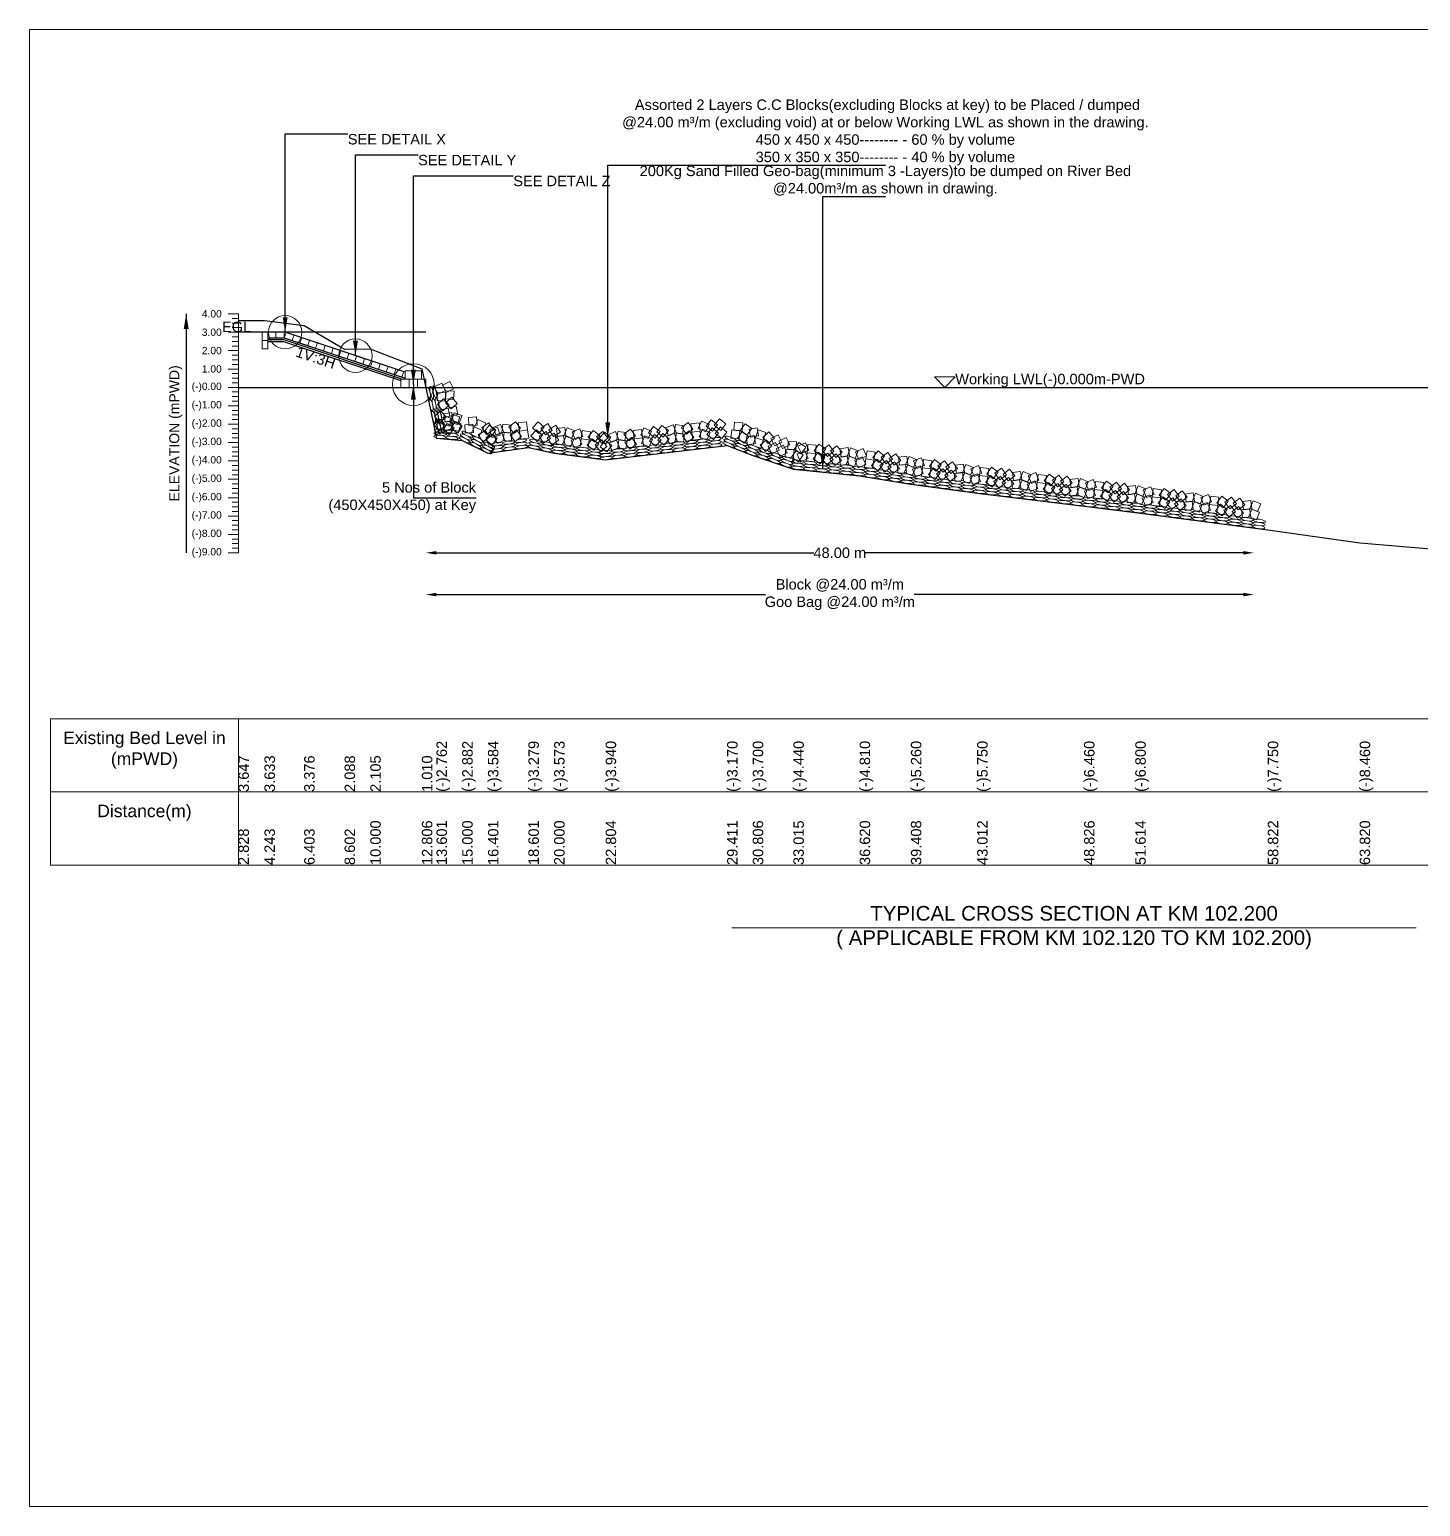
# Model space of a CAD drawing. Header units: inches. Extents: x 89000 to 380017, y -7071 to 0.
# Drawn here: x 160000 to 166658, y -7071 to 0 of the extents above; entities that cross this region are included whole.
import ezdxf

# ---------------------------------------------------------------- set-up
doc = ezdxf.new("R2010")
doc.units = ezdxf.units.IN
doc.header["$LTSCALE"] = 7
doc.header["$MEASUREMENT"] = 0
for name, color, linetype, lineweight in [('Cross section Data Border', 7, 'Continuous', 9), ('Cross Section Labels', 7, 'Continuous', 9), ('Existing_Bed_Level for Xsection', 7, 'Continuous', 25), ('Long Section Labels', 7, 'Continuous', 9)]:
    doc.layers.add(name, color=color, linetype=linetype, lineweight=lineweight)
doc.styles.get("Standard").update_dxf_attribs({"font": 'arial.ttf'})
doc.dimstyles.new('Appron Lebeling Style', dxfattribs={"dimtxt": 50, "dimasz": 50, "dimexe": 0.18, "dimexo": 0.0625, "dimgap": 0.09, "dimtad": 0, "dimtih": 1, "dimtoh": 1, "dimdec": 4, "dimzin": 0, "dimdsep": 46, "dimtxsty": 'Standard', "dimcen": 0.09, "dimse1": 1, "dimse2": 1, "dimadec": 0, "dimazin": 0, "dimtfac": 1, "dimtdec": 4, "dimtofl": 0, "dimtmove": 0, "dimatfit": 3, "dimfxl": 1, "dimtolj": 1, "dimtzin": 0, "dimarcsym": 0})
doc.dimstyles.get("Standard").update_dxf_attribs({"dimtxt": 0.18, "dimasz": 0.18, "dimexe": 0.18, "dimexo": 0.0625, "dimgap": 0.09, "dimtad": 0, "dimtih": 1, "dimtoh": 1, "dimdec": 4, "dimzin": 0, "dimdsep": 46, "dimtxsty": 'Standard', "dimcen": 0.09, "dimadec": 0, "dimazin": 0, "dimtfac": 1, "dimtdec": 4, "dimtofl": 0, "dimtmove": 0, "dimatfit": 3, "dimfxl": 1, "dimtolj": 1, "dimtzin": 0, "dimarcsym": 0})

# ---------------------------------------------------------------- blocks, each defined once
blk = doc.blocks.new('*D7')
at = {"layer": 'Cross Section Labels', "color": 0, "lineweight": -2, "transparency": 16777216}
for p, q in [((161946.8, -2505.3), (163755.1, -2505.3)), ((165810.5, -2505.3), (164002.2, -2505.3))]:
    blk.add_line(p, q, dxfattribs=at)
at = {"layer": 'Cross Section Labels', "color": 0, "transparency": 16777216}
for points in [[(161946.8, -2496.9), (161946.8, -2513.6), (161896.8, -2505.3)], [(165810.5, -2496.9), (165810.5, -2513.6), (165860.5, -2505.3)]]:
    blk.add_solid(points, dxfattribs=at)
at = {"layer": 'Defpoints', "color": 0, "transparency": 16777216}
for p in [(161896.8, -1713.3), (165860.5, -2386.5), (165860.5, -2505.3)]:
    blk.add_point(p, dxfattribs=at)
at = {"layer": 'Cross Section Labels', "color": 0, "transparency": 16777216, "insert": (163878.7, -2505.3), "char_height": 50, "attachment_point": 5}
blk.add_mtext('\\A1;48.00 m', dxfattribs=at)
blk = doc.blocks.new('*D8')
at = {"layer": 'Cross Section Labels', "color": 0, "lineweight": -2, "transparency": 16777216}
for p, q in [((161946.8, -2705.3), (163523, -2705.3)), ((165810.5, -2705.3), (164234.3, -2705.3))]:
    blk.add_line(p, q, dxfattribs=at)
at = {"layer": 'Cross Section Labels', "color": 0, "transparency": 16777216}
for points in [[(161946.8, -2696.9), (161946.8, -2713.6), (161896.8, -2705.3)], [(165810.5, -2696.9), (165810.5, -2713.6), (165860.5, -2705.3)]]:
    blk.add_solid(points, dxfattribs=at)
at = {"layer": 'Defpoints', "color": 0, "transparency": 16777216}
for p in [(161896.8, -1713.3), (165860.5, -2386.5), (165860.5, -2705.3)]:
    blk.add_point(p, dxfattribs=at)
at = {"layer": 'Cross Section Labels', "color": 0, "transparency": 16777216, "insert": (163878.7, -2705.3), "char_height": 50, "attachment_point": 5}
blk.add_mtext('\\A1;Block @24.00 m³/m ^JGoo Bag @24.00 m³/m ', dxfattribs=at)

msp = doc.modelspace()

# ---------------------------------------------------------------- linework, layer by layer
at = {"layer": 'Cross section Data Border'}
msp.add_lwpolyline([(160100, -3300), (169170.73215, -3300), (169170.73215, -4000), (160100, -4000)], close=True, dxfattribs=at)
for points in [[(161000, -3300), (161000, -4000)], [(160100, -3650), (169170.73215, -3650)]]:
    msp.add_lwpolyline(points, dxfattribs=at)
at = {"layer": 'Cross Section Labels'}
for points in [[(160000, 0), (170000, 0), (170000, -7071), (160000, -7071)], [(164381.18617, -1713.28), (164431.18617, -1663.28), (164331.18617, -1663.28)]]:
    msp.add_lwpolyline(points, close=True, dxfattribs=at)
msp.add_lwpolyline([(163362, -4300), (165000, -4300), (166638, -4300)], dxfattribs=at)
for centre, radius in [((161223.58617, -1449.28), 80), ((161560.18617, -1561.48), 80), ((161837.38617, -1700.08), 100)]:
    msp.add_circle(centre, radius, dxfattribs=at)
at = {"layer": 'Existing_Bed_Level for Xsection'}
for points in [[(161000, -1392.344), (161124.45079, -1393.576), (161314.57335, -1416.192), (161508.10304, -1529.536), (161631.09841, -1528.04), (161878.04828, -1624.4), (161948.02782, -1956.336), (162071.09841, -1966.896), (162194.40573, -2028.672), (162387.99303, -2001.832), (162511.09841, -2027.704), (162757.80716, -2060), (163339.25606, -1992.24), (163462.01265, -2038.88), (163656.43144, -2104), (163973.6291, -2136.56), (164219.01306, -2176.16), (164536.12153, -2219.28), (165047.80599, -2281.76), (165293.12615, -2311.68), (165927.4137, -2395.28), (166367.26365, -2457.76), (166878.95742, -2500)], [(161896.78617, -1449.28), (161000, -1449.28)], [(161797.78617, -1640.68), (161227.65046, -1450.63476), (161223.58617, -1449.28), (161219.30204, -1449.28), (161140.10204, -1449.28)], [(161140.10204, -1475.68), (161219.30204, -1475.68), (161797.78617, -1668.50804)], [(161140.10204, -1484.48), (161217.874, -1484.48), (161785.474, -1673.68)], [(161140.10204, -1493.28), (161216.44596, -1493.28), (161777.98617, -1680.46007)], [(161000, -1713.28), (168392.92437, -1713.28)]]:
    msp.add_lwpolyline(points, dxfattribs=at)
at = {"layer": 'Long Section Labels'}
for points in [[(161000, -1361.28), (160950, -1361.28)], [(161000, -1383.28), (160970, -1383.28)], [(161000, -1405.28), (160970, -1405.28)], [(161000, -2505.28), (161000, -2417.28), (161000, -2329.28), (161000, -2241.28), (161000, -2153.28), (161000, -2065.28), (161000, -1977.28), (161000, -1889.28), (161000, -1801.28), (161000, -1713.28), (161000, -1625.28), (161000, -1537.28), (161000, -1449.28), (161000, -1361.28)], [(161000, -1449.28), (160950, -1449.28)], [(161000, -1427.28), (160970, -1427.28)], [(161000, -1471.28), (160970, -1471.28)], [(161000, -1537.28), (160950, -1537.28)], [(161000, -1493.28), (160970, -1493.28)], [(161000, -1515.28), (160970, -1515.28)], [(161000, -1625.28), (160950, -1625.28)], [(161000, -1559.28), (160970, -1559.28)], [(161000, -1581.28), (160970, -1581.28)], [(161000, -1603.28), (160970, -1603.28)], [(161000, -1647.28), (160970, -1647.28)], [(161000, -1669.28), (160970, -1669.28)], [(161000, -1691.28), (160970, -1691.28)], [(161000, -1713.28), (160950, -1713.28)], [(161000, -1735.28), (160970, -1735.28)], [(161000, -1757.28), (160970, -1757.28)], [(161000, -1801.28), (160950, -1801.28)], [(161000, -1779.28), (160970, -1779.28)], [(161000, -1823.28), (160970, -1823.28)], [(161000, -1889.28), (160950, -1889.28)], [(161000, -1845.28), (160970, -1845.28)], [(161000, -1867.28), (160970, -1867.28)], [(161000, -1977.28), (160950, -1977.28)], [(161000, -1911.28), (160970, -1911.28)], [(161000, -1933.28), (160970, -1933.28)], [(161000, -1955.28), (160970, -1955.28)], [(161000, -1999.28), (160970, -1999.28)], [(161000, -2021.28), (160970, -2021.28)], [(161000, -2043.28), (160970, -2043.28)], [(161000, -2065.28), (160950, -2065.28)], [(161000, -2087.28), (160970, -2087.28)], [(161000, -2109.28), (160970, -2109.28)], [(161000, -2153.28), (160950, -2153.28)], [(161000, -2131.28), (160970, -2131.28)], [(161000, -2175.28), (160970, -2175.28)], [(161000, -2241.28), (160950, -2241.28)], [(161000, -2197.28), (160970, -2197.28)], [(161000, -2219.28), (160970, -2219.28)], [(161000, -2329.28), (160950, -2329.28)], [(161000, -2263.28), (160970, -2263.28)], [(161000, -2285.28), (160970, -2285.28)], [(161000, -2307.28), (160970, -2307.28)], [(161000, -2351.28), (160970, -2351.28)], [(161000, -2373.28), (160970, -2373.28)], [(161000, -2395.28), (160970, -2395.28)], [(161000, -2417.28), (160950, -2417.28)], [(161000, -2439.28), (160970, -2439.28)], [(161000, -2461.28), (160970, -2461.28)], [(161000, -2505.28), (160950, -2505.28)], [(161000, -2483.28), (160970, -2483.28)]]:
    msp.add_lwpolyline(points, dxfattribs=at)
for points in [[(161140.10204, -1449.28), (161113.70204, -1449.28), (161113.70204, -1488.88), (161140.10204, -1488.88)], [(161179.70204, -1449.28), (161140.10204, -1449.28), (161140.10204, -1475.68), (161179.70204, -1475.68)], [(161219.30204, -1449.28), (161179.70204, -1449.28), (161179.70204, -1475.68), (161219.30204, -1475.68)], [(161265.21831, -1463.15738), (161227.65046, -1450.63476), (161219.30204, -1475.68), (161256.8699, -1488.20262)], [(161302.78617, -1475.68), (161265.21831, -1463.15738), (161256.8699, -1488.20262), (161294.43776, -1500.72524)], [(161340.35403, -1488.20262), (161302.78617, -1475.68), (161294.43776, -1500.72524), (161332.00562, -1513.24786)], [(161140.10204, -1488.88), (161113.70204, -1488.88), (161113.70204, -1528.48), (161140.10204, -1528.48)], [(161377.92189, -1500.72524), (161340.35403, -1488.20262), (161332.00562, -1513.24786), (161369.57348, -1525.77048)], [(161415.48975, -1513.24786), (161377.92189, -1500.72524), (161369.57348, -1525.77048), (161407.14134, -1538.2931)], [(161453.05761, -1525.77048), (161415.48975, -1513.24786), (161407.14134, -1538.2931), (161444.70919, -1550.81572)], [(161490.62547, -1538.2931), (161453.05761, -1525.77048), (161444.70919, -1550.81572), (161482.27705, -1563.33834)], [(161528.19332, -1550.81572), (161490.62547, -1538.2931), (161482.27705, -1563.33834), (161519.84491, -1575.86096)], [(161565.76118, -1563.33834), (161528.19332, -1550.81572), (161519.84491, -1575.86096), (161557.41277, -1588.38358)], [(161603.32904, -1575.86096), (161565.76118, -1563.33834), (161557.41277, -1588.38358), (161594.98063, -1600.9062)], [(161640.8969, -1588.38358), (161603.32904, -1575.86096), (161594.98063, -1600.9062), (161632.54849, -1613.42881)], [(161678.46476, -1600.9062), (161640.8969, -1588.38358), (161632.54849, -1613.42881), (161670.11635, -1625.95143)], [(161716.03262, -1613.42881), (161678.46476, -1600.9062), (161670.11635, -1625.95143), (161707.6842, -1638.47405)], [(161753.60048, -1625.95143), (161716.03262, -1613.42881), (161707.6842, -1638.47405), (161745.25206, -1650.99667)], [(161791.16833, -1638.47405), (161753.60048, -1625.95143), (161745.25206, -1650.99667), (161782.81992, -1663.51929)], [(161817.58617, -1673.68), (161777.98617, -1673.68), (161777.98617, -1713.28), (161817.58617, -1713.28)], [(161837.38617, -1634.08), (161797.78617, -1634.08), (161797.78617, -1673.68), (161837.38617, -1673.68)], [(161857.18617, -1673.68), (161817.58617, -1673.68), (161817.58617, -1713.28), (161857.18617, -1713.28)], [(161876.98617, -1634.08), (161837.38617, -1634.08), (161837.38617, -1673.68), (161876.98617, -1673.68)], [(161896.78617, -1673.68), (161857.18617, -1673.68), (161857.18617, -1713.28), (161896.78617, -1713.28)], [(161990.77778, -1728.0032), (161972.85126, -1692.69314), (161937.54121, -1710.61966), (161955.46772, -1745.92972)], [(162029.52604, -1719.8342), (162011.59952, -1684.52414), (161976.28946, -1702.45066), (161994.21598, -1737.76072)], [(161991.02636, -1778.90362), (161993.17243, -1739.36182), (161953.63063, -1737.21575), (161951.48455, -1776.75755)], [(162029.77462, -1770.73462), (162031.92069, -1731.19282), (161992.37888, -1729.04675), (161990.23281, -1768.58855)], [(162047.20542, -1790.16758), (162020.77438, -1760.67927), (161991.28608, -1787.11031), (162017.71712, -1816.59862)], [(161993.81093, -1855.59003), (161968.29381, -1825.30742), (161938.0112, -1850.82455), (161963.52833, -1881.10716)], [(162008.45716, -1798.33658), (161982.02613, -1768.84827), (161952.53782, -1795.27931), (161978.96886, -1824.76762)], [(162012.12512, -1850.84583), (162003.95612, -1812.09757), (161965.20786, -1820.26657), (161973.37686, -1859.01483)], [(162021.38408, -1833.62525), (161982.39863, -1840.57472), (161989.34811, -1879.56016), (162028.33355, -1872.61069)], [(162050.87338, -1842.67683), (162042.70438, -1803.92857), (162003.95612, -1812.09757), (162012.12512, -1850.84583)], [(162070.18159, -1848.10689), (162032.94988, -1834.61764), (162019.46064, -1871.84936), (162056.69235, -1885.3386)], [(161990.42552, -1895.04506), (161964.90839, -1864.76245), (161934.62579, -1890.27957), (161960.14291, -1920.56218)], [(162009.5214, -1899.26739), (162021.79842, -1861.61855), (161984.14959, -1849.34153), (161971.87256, -1886.99036)], [(162032.40595, -1907.28727), (161999.23905, -1885.65126), (161977.60304, -1918.81816), (162010.76994, -1940.45417)], [(162017.99866, -1873.08027), (161979.01322, -1880.02974), (161985.96269, -1919.01519), (162024.94814, -1912.06572)], [(162048.26965, -1891.09839), (162060.54668, -1853.44955), (162022.89785, -1841.17253), (162010.62082, -1878.82136)], [(162066.79618, -1887.56191), (162029.56447, -1874.07267), (162016.07523, -1911.30438), (162053.30694, -1924.79362)], [(162071.1542, -1899.11827), (162037.9873, -1877.48226), (162016.3513, -1910.64916), (162049.5182, -1932.28517)], [(162122.50259, -1890.05898), (162082.97047, -1892.37659), (162085.28808, -1931.90871), (162124.8202, -1929.5911)], [(162140.24035, -1854.65372), (162100.70823, -1856.97133), (162103.02584, -1896.50345), (162142.55796, -1894.18584)], [(162165.8721, -1919.88785), (162130.46684, -1902.15009), (162112.72909, -1937.55535), (162148.13434, -1955.2931)], [(162183.60985, -1884.48259), (162148.2046, -1866.74484), (162130.46684, -1902.15009), (162165.8721, -1919.88785)], [(162219.87544, -1916.67318), (162198.06268, -1883.62226), (162165.01176, -1905.43502), (162186.82452, -1938.48594)], [(162232.34668, -1918.12291), (162200.75556, -1894.24486), (162176.87751, -1925.83597), (162208.46862, -1949.71402)], [(162240.40131, -1903.76156), (162202.81856, -1916.2394), (162215.2964, -1953.82215), (162252.87915, -1941.34431)], [(162254.36945, -1890.59606), (162217.89185, -1906.00854), (162233.30432, -1942.48614), (162269.78192, -1927.07367)], [(162305.16257, -1893.90885), (162265.86776, -1889.00187), (162260.96079, -1928.29668), (162300.25559, -1933.20365)], [(162325.76729, -1877.88018), (162294.50223, -1902.1836), (162318.80565, -1933.44866), (162350.07071, -1909.14524)], [(162378.40449, -1877.89452), (162339.1797, -1883.33286), (162344.61804, -1922.55765), (162383.84283, -1917.11931)], [(162464.1376, -1903.85445), (162434.63257, -1877.44208), (162408.2202, -1906.94711), (162437.72523, -1933.35948)], [(162480.70224, -1886.14474), (162447.53181, -1907.77533), (162469.1624, -1940.94577), (162502.33283, -1919.31518)], [(162541.09084, -1927.43783), (162519.43384, -1894.28463), (162486.28064, -1915.94163), (162507.93764, -1949.09483)], [(162561.81565, -1904.71387), (162522.55927, -1909.91934), (162527.76474, -1949.17571), (162567.02112, -1943.97024)], [(162609.91943, -1921.35543), (162573.32575, -1906.22062), (162558.19094, -1942.81431), (162594.78463, -1957.94911)], [(162977.47916, -1922.10184), (162941.11378, -1906.42641), (162925.43836, -1942.79179), (162961.80374, -1958.46722)], [(162987.56239, -1900.0485), (162962.97808, -1931.09317), (162994.02275, -1955.67748), (163018.60706, -1924.63281)], [(163057.93829, -1920.02684), (163026.87405, -1895.46726), (163002.31447, -1926.53149), (163033.37871, -1951.09108)], [(163080.55463, -1892.98555), (163043.7504, -1907.60091), (163058.36575, -1944.40514), (163095.16998, -1929.78978)], [(163131.26366, -1897.40242), (163092.0849, -1891.64186), (163086.32433, -1930.82062), (163125.5031, -1936.58119)], [(163152.21217, -1881.82575), (163120.42586, -1905.44333), (163144.04344, -1937.22965), (163175.82976, -1913.61206)], [(163204.83661, -1882.98506), (163165.5028, -1887.56888), (163170.08662, -1926.90269), (163209.42043, -1922.31887)], [(163252.81583, -1890.01507), (163216.45045, -1874.33965), (163200.77502, -1910.70503), (163237.1404, -1926.38046)], [(163262.89906, -1867.96174), (163238.31474, -1899.00641), (163269.35941, -1923.59072), (163293.94373, -1892.54605)], [(163267.48288, -1907.29555), (163242.89857, -1938.34022), (163273.94324, -1962.92453), (163298.52755, -1931.87986)], [(163333.27496, -1887.94008), (163302.21072, -1863.3805), (163277.65113, -1894.44473), (163308.71537, -1919.00432)], [(163337.85878, -1927.27389), (163306.79454, -1902.7143), (163282.23496, -1933.77854), (163313.29919, -1958.33813)], [(163414.56483, -1883.35551), (163375.16701, -1879.35901), (163371.17052, -1918.75683), (163410.56834, -1922.75332)], [(163457.52827, -1910.65126), (163425.4163, -1887.4784), (163402.24344, -1919.59037), (163434.35542, -1942.76323)], [(163483.29876, -1906.48539), (163444.20397, -1912.79074), (163450.50932, -1951.88553), (163489.60411, -1945.58019)], [(162202.13769, -1952.07843), (162180.32492, -1919.02751), (162147.274, -1940.84028), (162169.08677, -1973.8912)], [(162237.78501, -1957.3477), (162206.1939, -1933.46965), (162182.31585, -1965.06076), (162213.90696, -1988.93882)], [(162222.66355, -1939.16681), (162185.0808, -1951.64465), (162197.55865, -1989.22741), (162235.1414, -1976.74956)], [(162259.80779, -1929.82086), (162223.33018, -1945.23333), (162238.74266, -1981.71093), (162275.22026, -1966.29846)], [(162310.60091, -1933.13364), (162271.3061, -1928.22667), (162266.39913, -1967.52147), (162305.69393, -1972.42844)], [(162331.20563, -1917.10498), (162299.94057, -1941.4084), (162324.24399, -1972.67345), (162355.50905, -1948.37003)], [(162383.84283, -1917.11931), (162344.61804, -1922.55765), (162350.05638, -1961.78244), (162389.28117, -1956.3441)], [(162455.99313, -1942.60787), (162426.4881, -1916.1955), (162400.07573, -1945.70053), (162429.58076, -1972.1129)], [(162472.55777, -1924.89816), (162439.38734, -1946.52875), (162461.01792, -1979.69919), (162494.18836, -1958.0686)], [(162532.94636, -1966.19125), (162511.28937, -1933.03805), (162478.13617, -1954.69505), (162499.79316, -1987.84824)], [(162556.67557, -1943.97886), (162517.41919, -1949.18433), (162522.62466, -1988.4407), (162561.88104, -1983.23523)], [(162604.77935, -1960.62042), (162568.18567, -1945.48562), (162553.05086, -1982.0793), (162589.64455, -1997.2141)], [(162628.89232, -1950.61856), (162592.30872, -1965.77771), (162607.46788, -2002.36132), (162644.05148, -1987.20216)], [(162634.0324, -1911.35357), (162597.4488, -1926.51272), (162612.60795, -1963.09632), (162649.19156, -1947.93717)], [(162679.64763, -1964.56756), (162640.38264, -1959.42748), (162635.24256, -1998.69247), (162674.50755, -2003.83255)], [(162684.78771, -1925.30257), (162645.52271, -1920.16249), (162640.38264, -1959.42748), (162679.64763, -1964.56756)], [(162724.46707, -1983.07822), (162693.01821, -1959.01311), (162668.9531, -1990.46197), (162700.40196, -2014.52707)], [(162729.60714, -1943.81323), (162698.15829, -1919.74812), (162674.09318, -1951.19698), (162705.54204, -1975.26208)], [(162739.62071, -1964.14708), (162708.21198, -1988.26453), (162732.32944, -2019.67326), (162763.73817, -1995.55581)], [(162744.76079, -1924.88209), (162713.35206, -1948.99954), (162737.46952, -1980.40827), (162768.87825, -1956.29082)], [(162782.60162, -1952.1136), (162751.53739, -1927.55402), (162726.9778, -1958.61826), (162758.04204, -1983.17784)], [(162787.18545, -1991.44741), (162756.12121, -1966.88783), (162731.56163, -1997.95207), (162762.62586, -2022.51165)], [(162805.21796, -1925.07231), (162768.41373, -1939.68767), (162783.02909, -1976.4919), (162819.83332, -1961.87654)], [(162809.80178, -1964.40612), (162772.99755, -1979.02148), (162787.61291, -2015.82571), (162824.41714, -2001.21035)], [(162855.927, -1929.48918), (162816.74823, -1923.72862), (162810.98766, -1962.90739), (162850.16643, -1968.66795)], [(162860.51082, -1968.82299), (162821.33205, -1963.06243), (162815.57149, -2002.24119), (162854.75026, -2008.00176)], [(162876.87551, -1913.91251), (162845.08919, -1937.5301), (162868.70678, -1969.31641), (162900.49309, -1945.69883)], [(162881.45933, -1953.24632), (162849.67302, -1976.86391), (162873.2906, -2008.65022), (162905.07691, -1985.03264)], [(162929.49994, -1915.07182), (162890.16613, -1919.65564), (162894.74996, -1958.98945), (162934.08377, -1954.40563)], [(162934.08377, -1954.40563), (162894.74996, -1958.98945), (162899.33378, -1998.32326), (162938.66759, -1993.73944)], [(162982.06299, -1961.43565), (162945.6976, -1945.76022), (162930.02218, -1982.1256), (162966.38756, -1997.80103)], [(162992.14621, -1939.38231), (162967.5619, -1970.42698), (162998.60657, -1995.01129), (163023.19088, -1963.96662)], [(163062.52211, -1959.36065), (163031.45788, -1934.80107), (163006.89829, -1965.8653), (163037.96253, -1990.42489)], [(163085.13845, -1932.31936), (163048.33422, -1946.93472), (163062.94957, -1983.73895), (163099.7538, -1969.12359)], [(163135.84749, -1936.73623), (163096.66872, -1930.97566), (163090.90815, -1970.15443), (163130.08692, -1975.915)], [(163156.796, -1921.15956), (163125.00968, -1944.77714), (163148.62727, -1976.56346), (163180.41358, -1952.94587)], [(163209.42043, -1922.31887), (163170.08662, -1926.90269), (163174.67045, -1966.2365), (163214.00426, -1961.65268)], [(163257.39965, -1929.34888), (163221.03427, -1913.67346), (163205.35885, -1950.03884), (163241.72423, -1965.71427)], [(163400.50019, -1920.37369), (163361.10237, -1916.3772), (163357.10588, -1955.77501), (163396.5037, -1959.7715)], [(163443.46363, -1947.66944), (163411.35166, -1924.49658), (163388.1788, -1956.60855), (163420.29077, -1979.78141)], [(163469.23412, -1943.50358), (163430.13933, -1949.80892), (163436.44467, -1988.90371), (163475.53946, -1982.59837)], [(163512.56133, -1966.71819), (163475.01169, -1954.14105), (163462.43455, -1991.69069), (163499.98419, -2004.26783)], [(163525.13847, -1929.16855), (163487.58883, -1916.59141), (163475.01169, -1954.14105), (163512.56133, -1966.71819)], [(163552.99726, -1993.48313), (163526.74913, -1963.8319), (163497.0979, -1990.08003), (163523.34603, -2019.73126)], [(163565.5744, -1955.93349), (163539.32627, -1926.28226), (163509.67504, -1952.53039), (163535.92317, -1982.18162)], [(163571.50117, -1977.81066), (163536.04916, -1995.45477), (163553.69327, -2030.90678), (163589.14528, -2013.26267)], [(163584.07832, -1940.26102), (163548.6263, -1957.90513), (163566.27041, -1993.35714), (163601.72243, -1975.71303)], [(163639.27915, -1988.26903), (163621.60681, -1952.83108), (163586.16886, -1970.50341), (163603.84119, -2005.94137)], [(163671.24762, -1973.41148), (163631.72176, -1970.98939), (163629.29967, -2010.51524), (163668.82553, -2012.93734)], [(163715.26546, -1998.9721), (163682.25488, -1977.09833), (163660.38111, -2010.10891), (163693.39169, -2031.98268)], [(163714.64689, -1977.96275), (163678.50003, -1994.1357), (163694.67299, -2030.28256), (163730.81984, -2014.1096)], [(163626.70201, -2025.81867), (163609.02967, -1990.38072), (163573.59172, -2008.05305), (163591.26405, -2043.49101)], [(163658.67048, -2010.96112), (163619.14462, -2008.53903), (163616.72253, -2048.06489), (163656.24839, -2050.48698)], [(163702.68832, -2036.52174), (163669.67774, -2014.64797), (163647.80397, -2047.65855), (163680.81455, -2069.53232)], [(163710.60324, -2017.35575), (163674.45638, -2033.52871), (163690.62934, -2069.67557), (163726.77619, -2053.50261)], [(163761.72762, -2029.88463), (163722.33461, -2025.84098), (163718.29096, -2065.23399), (163757.68397, -2069.27764)], [(163765.77127, -1990.49163), (163726.37826, -1986.44798), (163722.33461, -2025.84098), (163761.72762, -2029.88463)], [(163807.04559, -2047.13885), (163774.93819, -2023.95967), (163751.759, -2056.06707), (163783.86641, -2079.24625)], [(163811.08924, -2007.74584), (163778.98184, -1984.56666), (163755.80265, -2016.67406), (163787.91006, -2039.85325)], [(163821.66569, -2027.79269), (163790.94138, -2052.77623), (163815.92492, -2083.50053), (163846.64922, -2058.51699)], [(163825.70934, -1988.39968), (163794.98503, -2013.38322), (163819.96857, -2044.10752), (163850.69287, -2019.12399)], [(163886.04451, -2062.53846), (163861.03651, -2031.83406), (163830.33211, -2056.84206), (163855.34011, -2087.54646)], [(163890.08816, -2023.14545), (163865.08016, -1992.44106), (163834.37576, -2017.44905), (163859.38376, -2048.15345)], [(163913.98051, -2041.03707), (163874.88448, -2047.33471), (163881.18212, -2086.43074), (163920.27815, -2080.13311)], [(163918.02416, -2001.64407), (163878.92813, -2007.94171), (163885.22577, -2047.03774), (163924.3218, -2040.7401)], [(163962.52945, -2056.33137), (163925.52814, -2042.22243), (163911.41919, -2079.22374), (163948.4205, -2093.33269)], [(163966.5731, -2016.93837), (163929.57178, -2002.82942), (163915.46284, -2039.83074), (163952.46415, -2053.93969)], [(163986.35428, -2045.6613), (163950.20742, -2061.83426), (163966.38037, -2097.98112), (164002.52723, -2081.80816)], [(163990.39793, -2006.26829), (163954.25107, -2022.44125), (163970.42402, -2058.58811), (164006.57088, -2042.41515)], [(164048.20156, -2022.90914), (164009.10736, -2016.60012), (164002.79835, -2055.69432), (164041.89255, -2062.00333)], [(164092.44891, -2042.74846), (164061.73187, -2017.75599), (164036.7394, -2048.47302), (164067.45643, -2073.4655)], [(164108.1605, -2024.27776), (164076.04636, -2047.4476), (164099.2162, -2079.56175), (164131.33035, -2056.3919)], [(164170.4281, -2062.6789), (164147.23269, -2030.58322), (164115.137, -2053.77863), (164138.33241, -2085.87431)], [(164199.55774, -2042.82459), (164160.16356, -2046.85678), (164164.19575, -2086.25096), (164203.58993, -2082.21877)], [(164247.14373, -2060.89362), (164211.01778, -2044.67401), (164194.79817, -2080.79996), (164230.92412, -2097.01957)], [(164268.43342, -2050.34862), (164231.77474, -2065.32531), (164246.75143, -2101.98399), (164283.41011, -2087.0073)], [(164041.89255, -2062.00333), (164002.79835, -2055.69432), (163996.48934, -2094.78852), (164035.58354, -2101.09753)], [(164086.1399, -2081.84266), (164055.42286, -2056.85019), (164030.43039, -2087.56722), (164061.14742, -2112.55969)], [(164101.85149, -2063.37196), (164069.73735, -2086.5418), (164092.90719, -2118.65595), (164125.02133, -2095.4861)], [(164164.11909, -2101.7731), (164140.92368, -2069.67742), (164108.82799, -2092.87283), (164132.0234, -2124.96851)], [(164193.24873, -2081.91879), (164153.85455, -2085.95098), (164157.88674, -2125.34516), (164197.28092, -2121.31297)], [(164240.83472, -2099.98781), (164204.70876, -2083.76821), (164188.48916, -2119.89416), (164224.61511, -2136.11377)], [(164263.09776, -2089.58752), (164226.43908, -2104.56421), (164241.41577, -2141.22289), (164278.07445, -2126.2462)], [(164313.78294, -2103.78924), (164274.54404, -2098.45358), (164269.20839, -2137.69248), (164308.44728, -2143.02813)], [(164319.11859, -2064.55034), (164279.8797, -2059.21469), (164274.54404, -2098.45358), (164313.78294, -2103.78924)], [(164358.50959, -2122.52298), (164327.18103, -2098.30148), (164302.95952, -2129.63004), (164334.28808, -2153.85154)], [(164363.84524, -2083.28409), (164332.51668, -2059.06258), (164308.29518, -2090.39114), (164339.62374, -2114.61265)], [(164373.75737, -2103.66758), (164342.22887, -2127.62824), (164366.18953, -2159.15675), (164397.71803, -2135.19609)], [(164379.09303, -2064.42869), (164347.56452, -2088.38935), (164371.52518, -2119.91785), (164403.05369, -2095.95719)], [(164436.95993, -2140.50965), (164412.97417, -2109.00023), (164381.46476, -2132.98599), (164405.45051, -2164.49541)], [(164442.29559, -2101.27075), (164418.30983, -2069.76134), (164386.80041, -2093.7471), (164410.78617, -2125.25651)], [(164465.58725, -2119.93766), (164426.30542, -2124.94746), (164431.31523, -2164.22929), (164470.59705, -2159.21948)], [(164470.9229, -2080.69876), (164431.64108, -2085.70857), (164436.65088, -2124.9904), (164475.93271, -2119.98059)], [(164518.94317, -2097.5798), (164482.42535, -2082.26285), (164467.1084, -2118.78067), (164503.62622, -2134.09762)], [(164543.10568, -2087.6982), (164506.447, -2102.67489), (164521.42368, -2139.33357), (164558.08236, -2124.35688)], [(164592.1839, -2101.12399), (164552.87586, -2096.32422), (164548.07609, -2135.63226), (164587.38414, -2140.43203)], [(164637.162, -2119.24572), (164605.50587, -2095.45393), (164581.71408, -2127.11006), (164613.37021, -2150.90185)], [(164652.1511, -2100.18403), (164620.95245, -2124.57264), (164645.34107, -2155.77129), (164676.53971, -2131.38267)], [(164715.85046, -2136.16031), (164691.43701, -2104.98109), (164660.25779, -2129.39455), (164684.67125, -2160.57376)], [(164744.19442, -2115.19963), (164704.9846, -2120.74495), (164710.52992, -2159.95476), (164749.73973, -2154.40944)], [(164792.44055, -2131.42389), (164755.71714, -2116.60663), (164740.89988, -2153.33004), (164777.62329, -2168.1473)], [(164816.46598, -2121.21353), (164780.01506, -2136.68901), (164795.49053, -2173.13993), (164831.94145, -2157.66445)], [(164513.60751, -2136.81869), (164477.08969, -2121.50174), (164461.77275, -2158.01956), (164498.29057, -2173.33651)], [(164537.77002, -2126.9371), (164501.11134, -2141.91378), (164516.08803, -2178.57246), (164552.74671, -2163.59578)], [(164587.38414, -2140.43203), (164548.07609, -2135.63226), (164543.27632, -2174.9403), (164582.58437, -2179.74007)], [(164632.36223, -2158.55376), (164600.7061, -2134.76197), (164576.91431, -2166.4181), (164608.57044, -2190.2099)], [(164647.35133, -2139.49207), (164616.15269, -2163.88069), (164640.5413, -2195.07933), (164671.73995, -2170.69072)], [(164711.05069, -2175.46835), (164686.63724, -2144.28914), (164655.45803, -2168.70259), (164679.87148, -2199.8818)], [(164739.39465, -2154.50767), (164700.18484, -2160.05299), (164705.73015, -2199.2628), (164744.93997, -2193.71749)], [(164787.64078, -2170.73193), (164750.91737, -2155.91467), (164736.10011, -2192.63808), (164772.82352, -2207.45534)], [(164811.66621, -2160.52157), (164775.21529, -2175.99705), (164790.69077, -2212.44797), (164827.14169, -2196.97249)], [(164862.54044, -2174.0304), (164823.23239, -2169.23064), (164818.43262, -2208.53868), (164857.74067, -2213.33845)], [(164867.3402, -2134.72236), (164828.03216, -2129.92259), (164823.23239, -2169.23064), (164862.54044, -2174.0304)], [(164907.51853, -2192.15214), (164875.8624, -2168.36035), (164852.07061, -2200.01648), (164883.72674, -2223.80827)], [(164912.3183, -2152.8441), (164880.66217, -2129.0523), (164856.87038, -2160.70844), (164888.52651, -2184.50023)], [(164922.50763, -2173.09045), (164891.30899, -2197.47906), (164915.6976, -2228.67771), (164946.89625, -2204.28909)], [(164927.3074, -2133.7824), (164896.10875, -2158.17102), (164920.49737, -2189.36966), (164951.69601, -2164.98105)], [(164986.20699, -2209.06672), (164961.79354, -2177.88751), (164930.61433, -2202.30096), (164955.02778, -2233.48018)], [(164991.00676, -2169.75868), (164966.59331, -2138.57947), (164935.41409, -2162.99292), (164959.82754, -2194.17213)], [(165014.55095, -2188.10605), (164975.34114, -2193.65136), (164980.88645, -2232.86118), (165020.09627, -2227.31586)], [(165019.35072, -2148.798), (164980.1409, -2154.34332), (164985.68622, -2193.55313), (165024.89603, -2188.00782)], [(165062.79708, -2204.3303), (165026.07367, -2189.51304), (165011.25641, -2226.23646), (165047.97982, -2241.05371)], [(165067.59685, -2165.02226), (165030.87343, -2150.205), (165016.05618, -2186.92841), (165052.77959, -2201.74567)], [(165091.60433, -2154.80571), (165055.1556, -2170.28634), (165070.63623, -2206.73508), (165107.08496, -2191.25445)], [(165142.48047, -2168.30735), (165103.17175, -2163.51314), (165098.37754, -2202.82186), (165137.68626, -2207.61607)], [(165187.46113, -2186.42273), (165155.80164, -2162.63541), (165132.01432, -2194.29491), (165163.67381, -2218.08222)], [(165202.44753, -2167.35892), (165171.25233, -2191.75194), (165195.64536, -2222.94714), (165226.84056, -2198.55412)], [(165266.15198, -2203.3262), (165241.73412, -2172.15043), (165210.55835, -2196.56829), (165234.97621, -2227.74405)], [(165294.49297, -2182.36151), (165255.28394, -2187.91237), (165260.8348, -2227.1214), (165300.04383, -2221.57054)], [(165343.83414, -2199.06464), (165307.25377, -2183.89768), (165292.08681, -2220.47805), (165328.66718, -2235.64501)], [(165367.95589, -2189.08397), (165331.35898, -2204.21097), (165346.48598, -2240.80788), (165383.08289, -2225.68088)], [(165086.81012, -2194.11443), (165050.36139, -2209.59506), (165065.84202, -2246.0438), (165102.29075, -2230.56317)], [(165137.68626, -2207.61607), (165098.37754, -2202.82186), (165093.58332, -2242.13058), (165132.89204, -2246.92479)], [(165182.66692, -2225.73145), (165151.00742, -2201.94413), (165127.22011, -2233.60363), (165158.8796, -2257.39094)], [(165197.65332, -2206.66764), (165166.45812, -2231.06066), (165190.85115, -2262.25586), (165222.04634, -2237.86284)], [(165261.35776, -2242.63492), (165236.93991, -2211.45915), (165205.76414, -2235.87701), (165230.182, -2267.05277)], [(165289.69876, -2221.67023), (165250.48973, -2227.22109), (165256.04059, -2266.43012), (165295.24962, -2260.87926)], [(165338.65955, -2238.3251), (165302.07919, -2223.15814), (165286.91223, -2259.73851), (165323.4926, -2274.90547)], [(165362.78131, -2228.34443), (165326.1844, -2243.47143), (165341.31139, -2280.06834), (165377.90831, -2264.94134)], [(165413.52433, -2242.33803), (165374.26387, -2237.16345), (165369.08929, -2276.42391), (165408.34975, -2281.59849)], [(165418.69892, -2203.07757), (165379.43846, -2197.90299), (165374.26387, -2237.16345), (165413.52433, -2242.33803)], [(165458.32749, -2260.88808), (165426.89979, -2236.79534), (165402.80705, -2268.22303), (165434.23475, -2292.31577)], [(165463.50207, -2221.62762), (165432.07438, -2197.53488), (165407.98164, -2228.96257), (165439.40933, -2253.05531)], [(165473.49777, -2241.97026), (165442.06785, -2266.0601), (165466.15769, -2297.49002), (165497.58761, -2273.40018)], [(165478.67235, -2202.7098), (165447.24244, -2226.79964), (165471.33228, -2258.22956), (165502.76219, -2234.13972)], [(165536.85098, -2278.55265), (165512.73612, -2247.14193), (165481.3254, -2271.25679), (165505.44026, -2302.66752)], [(165542.02556, -2239.29219), (165517.9107, -2207.88147), (165486.49998, -2231.99633), (165510.61484, -2263.40706)], [(165565.39363, -2257.86336), (165526.1327, -2263.03432), (165531.30366, -2302.29526), (165570.5646, -2297.12429)], [(165570.56822, -2218.6029), (165531.30728, -2223.77386), (165536.47825, -2263.0348), (165575.73918, -2257.86383)], [(165613.48277, -2274.54719), (165576.9024, -2259.38023), (165561.73544, -2295.9606), (165598.31581, -2311.12756)], [(165618.65736, -2235.28673), (165582.07699, -2220.11977), (165566.91003, -2256.70014), (165603.4904, -2271.8671)], [(165642.77911, -2225.30606), (165606.1822, -2240.43306), (165621.30919, -2277.02997), (165657.90611, -2261.90297)], [(165693.52213, -2239.29966), (165654.26167, -2234.12508), (165649.08709, -2273.38554), (165688.34755, -2278.56012)], [(165738.32529, -2257.84971), (165706.89759, -2233.75697), (165682.80485, -2265.18466), (165714.23255, -2289.2774)], [(165753.49557, -2238.93189), (165722.06565, -2263.02173), (165746.15549, -2294.45165), (165777.58541, -2270.36181)], [(165816.84878, -2275.51428), (165792.73392, -2244.10356), (165761.3232, -2268.21842), (165785.43806, -2299.62915)], [(165845.39143, -2254.82499), (165806.1305, -2259.99595), (165811.30146, -2299.25689), (165850.5624, -2294.08592)], [(165893.48057, -2271.50882), (165856.9002, -2256.34186), (165841.73324, -2292.92223), (165878.31361, -2308.08919)], [(165637.60452, -2264.56652), (165601.00761, -2279.69352), (165616.13461, -2316.29043), (165652.73152, -2301.16343)], [(165688.34755, -2278.56012), (165649.08709, -2273.38554), (165643.9125, -2312.646), (165683.17296, -2317.82058)], [(165733.1507, -2297.11017), (165701.72301, -2273.01743), (165677.63027, -2304.44512), (165709.05796, -2328.53786)], [(165748.32098, -2278.19235), (165716.89107, -2302.28219), (165740.98091, -2333.71211), (165772.41082, -2309.62227)], [(165811.6742, -2314.77474), (165787.55933, -2283.36402), (165756.14861, -2307.47888), (165780.26348, -2338.88961)], [(165840.21685, -2294.08545), (165800.95591, -2299.25641), (165806.12688, -2338.51735), (165845.38782, -2333.34638)], [(165888.30599, -2310.76928), (165851.72562, -2295.60232), (165836.55866, -2332.18269), (165873.13903, -2347.34965)]]:
    msp.add_lwpolyline(points, close=True, dxfattribs=at)
for centre, major_axis in [((161910.14672, -1740.39346), (6.04143, -28.65649)), ((161924.78495, -1737.30739), (6.04143, -28.65649)), ((161936.86781, -1794.62037), (6.04143, -28.65649)), ((161939.42318, -1734.22132), (6.04143, -28.65649)), ((161951.50604, -1791.5343), (6.04143, -28.65649)), ((161922.22958, -1797.70643), (6.04143, -28.65649)), ((161934.31243, -1855.01941), (6.04143, -28.65649)), ((161948.95066, -1851.93334), (6.04143, -28.65649)), ((161963.5889, -1848.84728), (6.04143, -28.65649)), ((161946.39529, -1912.33239), (6.04143, -28.65649)), ((161961.03352, -1909.24632), (6.04143, -28.65649)), ((161975.67175, -1906.16026), (6.04143, -28.65649)), ((161963.79059, -1950.18103), (29.17918, -2.5037)), ((161965.06953, -1935.2758), (29.17918, -2.5037)), ((161966.34846, -1920.37057), (29.17918, -2.5037)), ((162022.14896, -1955.18844), (29.17918, -2.5037)), ((162023.42789, -1940.2832), (29.17918, -2.5037)), ((162024.70683, -1925.37797), (29.17918, -2.5037)), ((162082.3182, -1964.15081), (26.18415, -13.11806)), ((162089.01913, -1950.77549), (26.18415, -13.11806)), ((162095.72006, -1937.40017), (26.18415, -13.11806)), ((162134.68651, -1990.38692), (26.18415, -13.11806)), ((162141.38744, -1977.0116), (26.18415, -13.11806)), ((162148.08837, -1963.63629), (26.18415, -13.11806)), ((162200.45667, -1989.8724), (26.18415, -13.11806)), ((162235.43149, -1985.22621), (29.00891, 4.02195)), ((162293.44932, -1977.1823), (29.00891, 4.02195)), ((162351.46715, -1969.1384), (29.00891, 4.02195)), ((162353.52164, -1983.95665), (29.00891, 4.02195)), ((162418.91639, -1985.40069), (28.66031, -6.02329)), ((162421.9932, -1970.76051), (28.66031, -6.02329)), ((162479.31381, -1982.80709), (28.66031, -6.02329)), ((163048.05977, -1988.52188), (29.08954, 3.38999)), ((163106.23885, -1981.7419), (29.08954, 3.38999)), ((163164.41792, -1974.96191), (29.08954, 3.38999)), ((163222.597, -1968.18193), (29.08954, 3.38999)), ((163224.32866, -1983.04137), (29.08954, 3.38999)), ((163280.77607, -1961.40195), (29.08954, 3.38999)), ((163282.50774, -1976.26139), (29.08954, 3.38999)), ((163345.70382, -1986.68807), (27.377, -10.40159)), ((163351.01713, -1972.70342), (27.377, -10.40159)), ((163356.33044, -1958.71877), (27.377, -10.40159)), ((163405.77113, -1993.50659), (27.377, -10.40159)), ((163411.08444, -1979.52195), (27.377, -10.40159)), ((162187.05481, -2016.62303), (26.18415, -13.11806)), ((162193.75574, -2003.24772), (26.18415, -13.11806)), ((162237.48598, -2000.04447), (29.00891, 4.02195)), ((162239.54046, -2014.86272), (29.00891, 4.02195)), ((162295.50381, -1992.00056), (29.00891, 4.02195)), ((162297.55829, -2006.81882), (29.00891, 4.02195)), ((162355.57612, -1998.77491), (29.00891, 4.02195)), ((162415.83959, -2000.04087), (28.66031, -6.02329)), ((162473.16021, -2012.08745), (28.66031, -6.02329)), ((162476.23701, -1997.44727), (28.66031, -6.02329)), ((162530.14888, -2022.65403), (29.03864, -3.80137)), ((162532.09068, -2007.82059), (29.03864, -3.80137)), ((162534.03249, -1992.98714), (29.03864, -3.80137)), ((162588.22616, -2030.25677), (29.03864, -3.80137)), ((162590.16797, -2015.42333), (29.03864, -3.80137)), ((162592.10978, -2000.58989), (29.03864, -3.80137)), ((162646.30345, -2037.85952), (29.03864, -3.80137)), ((162648.24526, -2023.02608), (29.03864, -3.80137)), ((162650.18706, -2008.19264), (29.03864, -3.80137)), ((162704.38074, -2045.46227), (29.03864, -3.80137)), ((162706.32254, -2030.62883), (29.03864, -3.80137)), ((162708.26435, -2015.79538), (29.03864, -3.80137)), ((162757.1644, -2022.4218), (29.08954, 3.38999)), ((162758.89607, -2037.28124), (29.08954, 3.38999)), ((162760.62773, -2052.14068), (29.08954, 3.38999)), ((162815.34348, -2015.64182), (29.08954, 3.38999)), ((162817.07514, -2030.50126), (29.08954, 3.38999)), ((162818.80681, -2045.3607), (29.08954, 3.38999)), ((162873.52255, -2008.86183), (29.08954, 3.38999)), ((162875.25422, -2023.72127), (29.08954, 3.38999)), ((162876.98588, -2038.58071), (29.08954, 3.38999)), ((162931.70162, -2002.08185), (29.08954, 3.38999)), ((162933.43329, -2016.94129), (29.08954, 3.38999)), ((162935.16496, -2031.80073), (29.08954, 3.38999)), ((162989.8807, -1995.30187), (29.08954, 3.38999)), ((162991.61237, -2010.16131), (29.08954, 3.38999)), ((162993.34403, -2025.02074), (29.08954, 3.38999)), ((163049.79144, -2003.38132), (29.08954, 3.38999)), ((163051.52311, -2018.24076), (29.08954, 3.38999)), ((163107.97052, -1996.60134), (29.08954, 3.38999)), ((163109.70218, -2011.46078), (29.08954, 3.38999)), ((163166.14959, -1989.82135), (29.08954, 3.38999)), ((163167.88126, -2004.68079), (29.08954, 3.38999)), ((163226.06033, -1997.90081), (29.08954, 3.38999)), ((163284.23941, -1991.12083), (29.08954, 3.38999)), ((163400.45782, -2007.49124), (27.377, -10.40159)), ((163455.21183, -2028.29441), (27.377, -10.40159)), ((163460.52514, -2014.30977), (27.377, -10.40159)), ((163465.83845, -2000.32512), (27.377, -10.40159)), ((163510.33517, -2047.17705), (27.77005, -9.30149)), ((163515.08653, -2032.99163), (27.77005, -9.30149)), ((163519.8379, -2018.80621), (27.77005, -9.30149)), ((163570.62662, -2051.59462), (27.77005, -9.30149)), ((163575.37799, -2037.4092), (27.77005, -9.30149)), ((163630.91808, -2056.01219), (27.77005, -9.30149)), ((163565.87526, -2065.78004), (27.77005, -9.30149)), ((163621.41535, -2084.38303), (27.77005, -9.30149)), ((163626.16671, -2070.19761), (27.77005, -9.30149)), ((163676.23448, -2098.51346), (29.13332, -2.9905)), ((163677.76208, -2083.63165), (29.13332, -2.9905)), ((163679.28969, -2068.74985), (29.13332, -2.9905)), ((163734.50112, -2104.49446), (29.13332, -2.9905)), ((163736.02872, -2089.61266), (29.13332, -2.9905)), ((163737.55632, -2074.73086), (29.13332, -2.9905)), ((163792.76775, -2110.47547), (29.13332, -2.9905)), ((163794.29535, -2095.59367), (29.13332, -2.9905)), ((163795.82295, -2080.71187), (29.13332, -2.9905)), ((163851.03438, -2116.45648), (29.13332, -2.9905)), ((163852.56198, -2101.57468), (29.13332, -2.9905)), ((163854.08958, -2086.69287), (29.13332, -2.9905)), ((163909.30101, -2122.43749), (29.13332, -2.9905)), ((163910.82861, -2107.55568), (29.13332, -2.9905)), ((163912.35621, -2092.67388), (29.13332, -2.9905)), ((163967.56765, -2128.41849), (29.13332, -2.9905)), ((163969.09525, -2113.53669), (29.13332, -2.9905)), ((163970.62285, -2098.65489), (29.13332, -2.9905)), ((164028.25539, -2122.64525), (28.91233, -4.66586)), ((164030.63879, -2107.87633), (28.91233, -4.66586)), ((164088.46345, -2117.20806), (28.91233, -4.66586)), ((164146.28812, -2126.53979), (28.91233, -4.66586)), ((164025.87198, -2137.41417), (28.91233, -4.66586)), ((164083.69665, -2146.7459), (28.91233, -4.66586)), ((164086.08005, -2131.97698), (28.91233, -4.66586)), ((164141.52131, -2156.07763), (28.91233, -4.66586)), ((164143.90471, -2141.30871), (28.91233, -4.66586)), ((164199.34597, -2165.40935), (28.91233, -4.66586)), ((164201.72938, -2150.64043), (28.91233, -4.66586)), ((164204.11278, -2135.87152), (28.91233, -4.66586)), ((164257.1236, -2173.79339), (29.01934, -3.94601)), ((164259.13929, -2158.9698), (29.01934, -3.94601)), ((164261.15498, -2144.14622), (29.01934, -3.94601)), ((164315.16228, -2181.68541), (29.01934, -3.94601)), ((164317.17797, -2166.86183), (29.01934, -3.94601)), ((164319.19367, -2152.03825), (29.01934, -3.94601)), ((164373.20097, -2189.57744), (29.01934, -3.94601)), ((164375.21666, -2174.75385), (29.01934, -3.94601)), ((164377.23235, -2159.93027), (29.01934, -3.94601)), ((164431.23965, -2197.46946), (29.01934, -3.94601)), ((164433.25534, -2182.64588), (29.01934, -3.94601)), ((164435.27103, -2167.8223), (29.01934, -3.94601)), ((164491.29403, -2190.5379), (29.01934, -3.94601)), ((164493.30972, -2175.71432), (29.01934, -3.94601)), ((164549.04699, -2198.25161), (29.07048, -3.54969)), ((164550.86024, -2183.40191), (29.07048, -3.54969)), ((164609.0012, -2190.5013), (29.07048, -3.54969)), ((164667.14217, -2197.60069), (29.07048, -3.54969)), ((164489.27833, -2205.36149), (29.01934, -3.94601)), ((164547.23375, -2213.10132), (29.07048, -3.54969)), ((164605.37471, -2220.20071), (29.07048, -3.54969)), ((164607.18796, -2205.351), (29.07048, -3.54969)), ((164663.51567, -2227.3001), (29.07048, -3.54969)), ((164665.32892, -2212.45039), (29.07048, -3.54969)), ((164721.65664, -2234.39949), (29.07048, -3.54969)), ((164723.46988, -2219.54978), (29.07048, -3.54969)), ((164725.28313, -2204.70008), (29.07048, -3.54969)), ((164779.7976, -2241.49888), (29.07048, -3.54969)), ((164781.61085, -2226.64917), (29.07048, -3.54969)), ((164783.42409, -2211.79947), (29.07048, -3.54969)), ((164837.93856, -2248.59827), (29.07048, -3.54969)), ((164839.75181, -2233.74856), (29.07048, -3.54969)), ((164841.56505, -2218.89886), (29.07048, -3.54969)), ((164896.07953, -2255.69765), (29.07048, -3.54969)), ((164897.89277, -2240.84795), (29.07048, -3.54969)), ((164899.70602, -2225.99824), (29.07048, -3.54969)), ((164954.22049, -2262.79704), (29.07048, -3.54969)), ((164956.03373, -2247.94734), (29.07048, -3.54969)), ((164957.84698, -2233.09763), (29.07048, -3.54969)), ((165012.36145, -2269.89643), (29.07048, -3.54969)), ((165014.1747, -2255.04673), (29.07048, -3.54969)), ((165015.98794, -2240.19702), (29.07048, -3.54969)), ((165072.31289, -2262.14266), (29.07098, -3.54559)), ((165074.12403, -2247.29269), (29.07098, -3.54559)), ((165130.45485, -2269.23383), (29.07098, -3.54559)), ((165132.266, -2254.38387), (29.07098, -3.54559)), ((165190.40797, -2261.47504), (29.07098, -3.54559)), ((165248.54993, -2268.56621), (29.07098, -3.54559)), ((165070.50174, -2276.99262), (29.07098, -3.54559)), ((165128.64371, -2284.08379), (29.07098, -3.54559)), ((165186.78567, -2291.17496), (29.07098, -3.54559)), ((165188.59682, -2276.325), (29.07098, -3.54559)), ((165244.92764, -2298.26613), (29.07098, -3.54559)), ((165246.73878, -2283.41617), (29.07098, -3.54559)), ((165303.13036, -2305.45388), (29.03529, -3.82689)), ((165305.0852, -2290.62215), (29.03529, -3.82689)), ((165307.04004, -2275.79042), (29.03529, -3.82689)), ((165361.20094, -2313.10766), (29.03529, -3.82689)), ((165363.15578, -2298.27593), (29.03529, -3.82689)), ((165365.11062, -2283.4442), (29.03529, -3.82689)), ((165419.27152, -2320.76145), (29.03529, -3.82689)), ((165421.22636, -2305.92972), (29.03529, -3.82689)), ((165423.1812, -2291.09799), (29.03529, -3.82689)), ((165477.3421, -2328.41523), (29.03529, -3.82689)), ((165479.29694, -2313.5835), (29.03529, -3.82689)), ((165481.25179, -2298.75178), (29.03529, -3.82689)), ((165535.41268, -2336.06902), (29.03529, -3.82689)), ((165537.36753, -2321.23729), (29.03529, -3.82689)), ((165539.32237, -2306.40556), (29.03529, -3.82689)), ((165595.43811, -2328.89107), (29.03529, -3.82689)), ((165597.39295, -2314.05935), (29.03529, -3.82689)), ((165653.50869, -2336.54486), (29.03529, -3.82689)), ((165655.46353, -2321.71313), (29.03529, -3.82689)), ((165713.53411, -2329.36692), (29.03529, -3.82689)), ((165771.6047, -2337.0207), (29.03529, -3.82689)), ((165593.48326, -2343.7228), (29.03529, -3.82689)), ((165651.55385, -2351.37659), (29.03529, -3.82689)), ((165709.62443, -2359.03037), (29.03529, -3.82689)), ((165711.57927, -2344.19864), (29.03529, -3.82689)), ((165767.69501, -2366.68416), (29.03529, -3.82689)), ((165769.64985, -2351.85243), (29.03529, -3.82689)), ((165825.76559, -2374.33794), (29.03529, -3.82689)), ((165827.72043, -2359.50622), (29.03529, -3.82689)), ((165829.67528, -2344.67449), (29.03529, -3.82689)), ((165883.83617, -2381.99173), (29.03529, -3.82689)), ((165885.79102, -2367.16), (29.03529, -3.82689)), ((165887.74586, -2352.32827), (29.03529, -3.82689))]:
    msp.add_ellipse(centre, major_axis=major_axis, ratio=0.255, dxfattribs=at)

# ---------------------------------------------------------------- texts
at = {"layer": 'Cross section Data Border', "char_height": 60, "width": 800, "attachment_point": 5}
for s, insert in [('Existing Bed Level in (mPWD)', (160550, -3450)), ('Distance(m)', (160550, -3750))]:
    msp.add_mtext(s, dxfattribs=dict(at, insert=insert))
at = {"layer": 'Cross Section Labels'}
for s, insert, char_height, attachment_point in [(' Assorted 2 Layers C.C Blocks(excluding Blocks at key) to be Placed / dumped^J@24.00 m³/m (excluding void) at or below Working LWL as shown in the drawing.^J450 x 450 x 450-------- - 60 % by volume^J350 x 350 x 350-------- - 40 % by volume', (164096.86074, -650), 50, 8), ('SEE DETAIL X', (161523.58617, -500), 50, 1), ('SEE DETAIL Y', (161860.18617, -600), 50, 1), ('SEE DETAIL Z', (162315.58617, -700), 50, 1), ('200Kg Sand Filled Geo-bag(minimum 3 -Layers)to be dumped on River Bed^J@24.00m³/m as shown in drawing.', (164096.86074, -800), 50, 8), ('EGL', (161060.90204, -1449.28), 50, 9), ('Working LWL(-)0.000m-PWD', (164431.18617, -1713.28), 50, 7), ('5 Nos of Block ^J(450X450X450) at Key', (162137.38617, -2241.28), 50, 6), ('TYPICAL CROSS SECTION AT KM 102.200^J( APPLICABLE FROM KM 102.120 TO KM 102.200)', (165000, -4300), 70, 5)]:
    msp.add_mtext(s, dxfattribs=dict(at, insert=insert, char_height=char_height, attachment_point=attachment_point))
at = {"layer": 'Cross Section Labels', "insert": (161377.97215, -1547.12207), "char_height": 50, "attachment_point": 2, "rotation": 341.565051177}
msp.add_mtext('1V:3H', dxfattribs=at)
at = {"layer": 'Long Section Labels', "char_height": 35, "attachment_point": 6}
for s, insert in [('4.00', (160920, -1361.28)), ('3.00', (160920, -1449.28)), ('2.00', (160920, -1537.28)), ('1.00', (160920, -1625.28)), ('(-)0.00', (160920, -1713.28)), ('(-)1.00', (160920, -1801.28)), ('(-)2.00', (160920, -1889.28)), ('(-)3.00', (160920, -1977.28)), ('(-)4.00', (160920, -2065.28)), ('(-)5.00', (160920, -2153.28)), ('(-)6.00', (160920, -2241.28)), ('(-)7.00', (160920, -2329.28)), ('(-)8.00', (160920, -2417.28)), ('(-)9.00', (160920, -2505.28))]:
    msp.add_mtext(s, dxfattribs=dict(at, insert=insert))
at = {"layer": 'Long Section Labels', "rotation": 90}
for s, insert, char_height, attachment_point in [('ELEVATION (mPWD)', (160700, -1933.28), 48, 5), ('(-)2.762', (161948.02782, -3650), 50, 1), ('(-)2.882', (162071.09841, -3650), 50, 1), ('(-)3.584', (162194.40573, -3650), 50, 1), ('(-)3.279', (162387.99303, -3650), 50, 1), ('(-)3.573', (162511.09841, -3650), 50, 1), ('(-)3.940', (162757.80716, -3650), 50, 1), ('(-)3.170', (163339.25606, -3650), 50, 1), ('(-)3.700', (163462.01265, -3650), 50, 1), ('(-)4.440', (163656.43144, -3650), 50, 1), ('(-)4.810', (163973.6291, -3650), 50, 1), ('(-)5.260', (164219.01306, -3650), 50, 1), ('(-)5.750', (164536.12153, -3650), 50, 1), ('(-)6.460', (165047.80599, -3650), 50, 1), ('(-)6.800', (165293.12615, -3650), 50, 1), ('(-)7.750', (165927.4137, -3650), 50, 1), ('(-)8.460', (166367.26365, -3650), 50, 1), ('3.647', (161000, -3650), 50, 1), ('3.633', (161124.45079, -3650), 50, 1), ('3.376', (161314.57335, -3650), 50, 1), ('2.088', (161508.10304, -3650), 50, 1), ('2.105', (161631.09841, -3650), 50, 1), ('1.010', (161878.04828, -3650), 50, 1), ('10.000', (161631.09841, -4000), 50, 1), ('12.806', (161878.04828, -4000), 50, 1), ('13.601', (161948.02782, -4000), 50, 1), ('15.000', (162071.09841, -4000), 50, 1), ('16.401', (162194.40573, -4000), 50, 1), ('18.601', (162387.99303, -4000), 50, 1), ('20.000', (162511.09841, -4000), 50, 1), ('22.804', (162757.80716, -4000), 50, 1), ('29.411', (163339.25606, -4000), 50, 1), ('30.806', (163462.01265, -4000), 50, 1), ('33.015', (163656.43144, -4000), 50, 1), ('36.620', (163973.6291, -4000), 50, 1), ('39.408', (164219.01306, -4000), 50, 1), ('43.012', (164536.12153, -4000), 50, 1), ('48.826', (165047.80599, -4000), 50, 1), ('51.614', (165293.12615, -4000), 50, 1), ('58.822', (165927.4137, -4000), 50, 1), ('63.820', (166367.26365, -4000), 50, 1), ('2.828', (161000, -4000), 50, 1), ('4.243', (161124.45079, -4000), 50, 1), ('6.403', (161314.57335, -4000), 50, 1), ('8.602', (161508.10304, -4000), 50, 1)]:
    msp.add_mtext(s, dxfattribs=dict(at, insert=insert, char_height=char_height, attachment_point=attachment_point))

# ---------------------------------------------------------------- dimensions: what is measured, and where the dimension line sits
at = {"layer": 'Cross Section Labels'}
for base, text, picture, middle in [((165860.52391, -2505.28), '48.00 m', '*D7', (163878.65504, -2505.28)), ((165860.52391, -2705.28), 'Block @24.00 m³/m ^JGoo Bag @24.00 m³/m ', '*D8', (163878.65504, -2705.28))]:
    dim = msp.add_linear_dim(base=base, p1=(161896.78617, -1713.28), p2=(165860.52391, -2386.46383), text=text, dimstyle='Appron Lebeling Style', dxfattribs=at)
    dim.commit()
    dim.dimension.update_dxf_attribs({"geometry": picture, "text_midpoint": middle})

# ---------------------------------------------------------------- leaders
at = {"layer": 'Cross Section Labels', "annotation_type": 0, "has_hookline": 1}
for points, hookline_direction, text_width in [([(161223.58617, -1449.28), (161223.58617, -500), (161523.49617, -500)], 0, 466.13233), ([(161560.18617, -1561.48), (161560.18617, -600), (161860.09617, -600)], 0, 466.03001), ([(161837.38617, -1700.08), (161837.38617, -700), (162315.49617, -700)], 0, 460.91405), ([(162767.73044, -1952.72128), (162767.73044, -650), (164096.77074, -650)], 0, 2510.77763), ([(163796.86074, -2103.69477), (163796.86074, -800), (164096.77074, -800)], 0, 2345.7367), ([(161837.38617, -1700.08), (161837.38617, -2241.28), (162137.47617, -2241.28)], 1, 701.90996)]:
    msp.add_leader(points, dimstyle='Standard', override={"dimasz": 72}, dxfattribs=dict(at, hookline_direction=hookline_direction, text_width=text_width))
at = {"layer": 'Long Section Labels'}
msp.add_leader([(160750, -1361.28), (160750, -2505.28)], dimstyle='Standard', override={"dimasz": 72}, dxfattribs=at)

doc.saveas('drawing.dxf')
